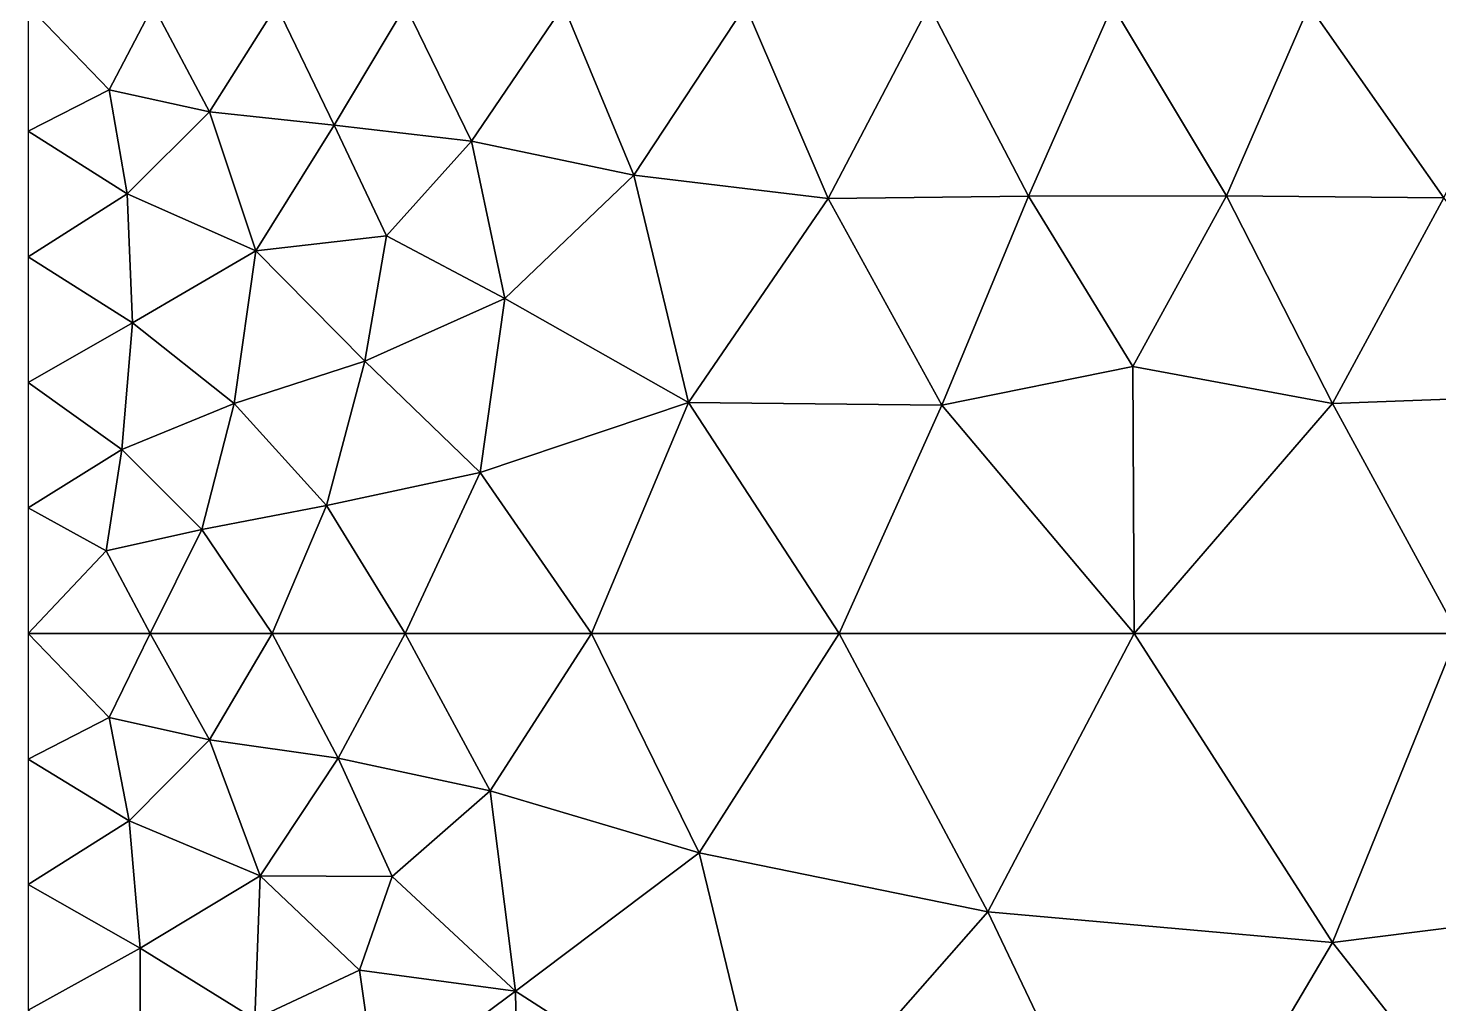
# Model space of a CAD drawing. Header units: metres. Extents: x 2 to 72, y -280 to 0.
# Drawn here: x 2 to 24.47, y -35.9 to -20.36 of the extents above; entities that cross this region are included whole.
import ezdxf

# ---------------------------------------------------------------- set-up
doc = ezdxf.new("R2010")
doc.units = ezdxf.units.M

msp = doc.modelspace()

# ---------------------------------------------------------------- linework, layer by layer
at = {"layer": 'layer', "color": 0}
for points in [[(2, -20), (2, -22), (3.29089, -21.338)], [(3.99034, -20), (2, -20), (3.29089, -21.338)], [(4.88659, -21.6923), (3.99034, -20), (3.29089, -21.338)], [(5.95401, -20), (3.99034, -20), (4.88659, -21.6923)], [(6.8755, -21.9039), (5.95401, -20), (4.88659, -21.6923)], [(8.01033, -20), (5.95401, -20), (6.8755, -21.9039)], [(9.06061, -22.1561), (8.01033, -20), (6.8755, -21.9039)], [(10.5251, -20), (8.01033, -20), (9.06061, -22.1561)], [(11.6462, -22.7018), (10.5251, -20), (9.06061, -22.1561)], [(13.427, -20), (10.5251, -20), (11.6462, -22.7018)], [(14.7416, -23.0687), (13.427, -20), (11.6462, -22.7018)], [(16.3505, -20), (13.427, -20), (14.7416, -23.0687)], [(17.9351, -23.0332), (16.3505, -20), (14.7416, -23.0687)], [(19.274, -20), (16.3505, -20), (17.9351, -23.0332)], [(21.0891, -23.0286), (19.274, -20), (17.9351, -23.0332)], [(22.4037, -20), (19.274, -20), (21.0891, -23.0286)], [(24.5498, -23.0591), (22.4037, -20), (21.0891, -23.0286)], [(26.0375, -20), (22.4037, -20), (24.5498, -23.0591)], [(3.29089, -21.338), (2, -22), (3.57751, -22.9978)], [(3.29089, -21.338), (3.57751, -22.9978), (4.88659, -21.6923)], [(4.88659, -21.6923), (3.57751, -22.9978), (5.62395, -23.9032)], [(6.8755, -21.9039), (4.88659, -21.6923), (5.62395, -23.9032)], [(2, -22), (2, -24), (3.57751, -22.9978)], [(7.7088, -23.6639), (6.8755, -21.9039), (5.62395, -23.9032)], [(9.06061, -22.1561), (6.8755, -21.9039), (7.7088, -23.6639)], [(9.59063, -24.6619), (9.06061, -22.1561), (7.7088, -23.6639)], [(11.6462, -22.7018), (9.06061, -22.1561), (9.59063, -24.6619)], [(9.59063, -24.6619), (12.5197, -26.3197), (11.6462, -22.7018)], [(14.7416, -23.0687), (11.6462, -22.7018), (12.5197, -26.3197)], [(3.57751, -22.9978), (2, -24), (3.66282, -25.0514)], [(3.57751, -22.9978), (3.66282, -25.0514), (5.62395, -23.9032)], [(12.5197, -26.3197), (16.5561, -26.3623), (14.7416, -23.0687)], [(17.9351, -23.0332), (14.7416, -23.0687), (16.5561, -26.3623)], [(16.5561, -26.3623), (19.596, -25.7487), (17.9351, -23.0332)], [(21.0891, -23.0286), (17.9351, -23.0332), (19.596, -25.7487)], [(19.596, -25.7487), (22.7788, -26.3355), (21.0891, -23.0286)], [(24.5498, -23.0591), (21.0891, -23.0286), (22.7788, -26.3355)], [(22.7788, -26.3355), (27.0476, -26.1768), (24.5498, -23.0591)], [(7.7088, -23.6639), (5.62395, -23.9032), (7.36372, -25.6642)], [(7.36372, -25.6642), (9.59063, -24.6619), (7.7088, -23.6639)], [(2, -24), (2, -26), (3.66282, -25.0514)], [(5.62395, -23.9032), (3.66282, -25.0514), (5.28075, -26.3352)], [(5.62395, -23.9032), (5.28075, -26.3352), (7.36372, -25.6642)], [(7.36372, -25.6642), (9.2015, -27.4358), (9.59063, -24.6619)], [(9.2015, -27.4358), (12.5197, -26.3197), (9.59063, -24.6619)], [(3.66282, -25.0514), (2, -26), (3.49244, -27.069)], [(3.66282, -25.0514), (3.49244, -27.069), (5.28075, -26.3352)], [(5.28075, -26.3352), (6.7504, -27.9632), (7.36372, -25.6642)], [(6.7504, -27.9632), (9.2015, -27.4358), (7.36372, -25.6642)], [(16.5561, -26.3623), (19.6174, -30), (19.596, -25.7487)], [(19.6174, -30), (22.7788, -26.3355), (19.596, -25.7487)], [(2, -26), (2, -28), (3.49244, -27.069)], [(22.7788, -26.3355), (24.7731, -30), (27.0476, -26.1768)], [(5.28075, -26.3352), (3.49244, -27.069), (4.76603, -28.3419)], [(4.76603, -28.3419), (6.7504, -27.9632), (5.28075, -26.3352)], [(9.2015, -27.4358), (10.9747, -30), (12.5197, -26.3197)], [(10.9747, -30), (14.9169, -30), (12.5197, -26.3197)], [(12.5197, -26.3197), (14.9169, -30), (16.5561, -26.3623)], [(14.9169, -30), (19.6174, -30), (16.5561, -26.3623)], [(19.6174, -30), (24.7731, -30), (22.7788, -26.3355)], [(3.49244, -27.069), (2, -28), (3.24091, -28.6825)], [(3.49244, -27.069), (3.24091, -28.6825), (4.76603, -28.3419)], [(6.7504, -27.9632), (8.00295, -30), (9.2015, -27.4358)], [(8.00295, -30), (10.9747, -30), (9.2015, -27.4358)], [(2, -28), (2, -30), (3.24091, -28.6825)], [(4.76603, -28.3419), (5.88397, -30), (6.7504, -27.9632)], [(5.88397, -30), (8.00295, -30), (6.7504, -27.9632)], [(3.24091, -28.6825), (3.94198, -30), (4.76603, -28.3419)], [(3.94198, -30), (5.88397, -30), (4.76603, -28.3419)], [(2, -30), (3.94198, -30), (3.24091, -28.6825)], [(2, -30), (2, -32), (3.28775, -31.3353)], [(3.94198, -30), (2, -30), (3.28775, -31.3353)], [(4.88851, -31.6932), (3.94198, -30), (3.28775, -31.3353)], [(5.88397, -30), (3.94198, -30), (4.88851, -31.6932)], [(6.93585, -31.9867), (5.88397, -30), (4.88851, -31.6932)], [(8.00295, -30), (5.88397, -30), (6.93585, -31.9867)], [(9.35849, -32.5043), (8.00295, -30), (6.93585, -31.9867)], [(10.9747, -30), (8.00295, -30), (9.35849, -32.5043)], [(12.6907, -33.4916), (10.9747, -30), (9.35849, -32.5043)], [(14.9169, -30), (10.9747, -30), (12.6907, -33.4916)], [(17.2859, -34.4329), (14.9169, -30), (12.6907, -33.4916)], [(19.6174, -30), (14.9169, -30), (17.2859, -34.4329)], [(22.7767, -34.922), (19.6174, -30), (17.2859, -34.4329)], [(24.7731, -30), (19.6174, -30), (22.7767, -34.922)], [(27.6276, -34.3127), (24.7731, -30), (22.7767, -34.922)], [(3.28775, -31.3353), (2, -32), (3.60823, -32.9833)], [(3.28775, -31.3353), (3.60823, -32.9833), (4.88851, -31.6932)], [(4.88851, -31.6932), (3.60823, -32.9833), (5.69567, -33.8613)], [(6.93585, -31.9867), (4.88851, -31.6932), (5.69567, -33.8613)], [(2, -32), (2, -34), (3.60823, -32.9833)], [(7.79765, -33.8715), (6.93585, -31.9867), (5.69567, -33.8613)], [(9.35849, -32.5043), (6.93585, -31.9867), (7.79765, -33.8715)], [(9.76228, -35.6958), (9.35849, -32.5043), (7.79765, -33.8715)], [(12.6907, -33.4916), (9.35849, -32.5043), (9.76228, -35.6958)], [(3.60823, -32.9833), (2, -34), (3.78168, -35.0102)], [(3.60823, -32.9833), (3.78168, -35.0102), (5.69567, -33.8613)], [(13.8631, -38.3326), (12.6907, -33.4916), (9.76228, -35.6958)], [(17.2859, -34.4329), (12.6907, -33.4916), (13.8631, -38.3326)], [(5.69567, -33.8613), (3.78168, -35.0102), (5.6089, -36.1403)], [(5.69567, -33.8613), (5.6089, -36.1403), (7.27821, -35.3608)], [(7.79765, -33.8715), (5.69567, -33.8613), (7.27821, -35.3608)], [(9.76228, -35.6958), (7.79765, -33.8715), (7.27821, -35.3608)], [(2, -34), (2, -36), (3.78168, -35.0102)], [(27.6276, -34.3127), (22.7767, -34.922), (27.5, -40.9252)], [(19.8685, -39.8444), (17.2859, -34.4329), (13.8631, -38.3326)], [(22.7767, -34.922), (17.2859, -34.4329), (19.8685, -39.8444)], [(3.78168, -35.0102), (2, -36), (3.78472, -37.0788)], [(3.78168, -35.0102), (3.78472, -37.0788), (5.6089, -36.1403)], [(27.5, -40.9252), (22.7767, -34.922), (19.8685, -39.8444)], [(5.6089, -36.1403), (7.5588, -37.3332), (7.27821, -35.3608)], [(9.76228, -35.6958), (7.27821, -35.3608), (7.5588, -37.3332)], [(9.81939, -39.0659), (9.76228, -35.6958), (7.5588, -37.3332)], [(13.8631, -38.3326), (9.76228, -35.6958), (9.81939, -39.0659)]]:
    msp.add_3dface(points, dxfattribs=at)

doc.saveas('drawing.dxf')
